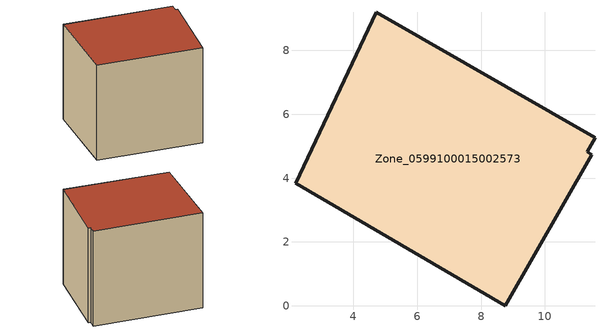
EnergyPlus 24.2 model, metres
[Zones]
Zone_0599100015002573
 floor ground (C_G): 11.32,4.83 11.47,4.73 8.76,0 2.19,3.84 4.72,9.2 11.57,5.27 z0.81
 wall outside (C_F): 4.72,9.2 2.19,3.84 8.76,0 11.47,4.73 11.32,4.83 11.57,5.27 4.72,9.2 z0.81:8.37
 roof outside (C_R): 11.47,4.73 11.32,4.83 11.57,5.27 4.72,9.2 2.19,3.84 8.76,0 z8.37
[BUILDING]
Pand.0599100015002573: North Axis=0; Terrain=City; Loads Convergence Tolerance Value=0.04; Temperature Convergence Tolerance Value=0.4; Solar Distribution=FullExterior; Maximum Number of Warmup Days=25; Minimum Number of Warmup Days=1
[Site:Location]
Rotterdam.The.Hague.AP_ZH_NLD Design_Conditions: Latitude=51.96; Longitude=4.45; Time Zone=1; Elevation=-4.5
[SITE:GROUNDTEMPERATURE:BUILDINGSURFACE]
18, 18, 18, 18, 18, 18, 18, 18, 18, 18, 18, 18
[MATERIAL] Thermal Absorptance=0.9; Solar Absorptance=0.7; Visible Absorptance=0.7
Name | Roughness | Thickness | Conductivity | Density | Specific Heat
G.TI.1946-1964 | MediumSmooth | 0.15 | 1 | 540 | 1210
F.TI.1946-1964 | Rough | 0.3 | 0.857143 | 1920 | 840
R.TI.1946-1964 | MediumRough | 0.2 | 0.277778 | 1500 | 1000
[CONSTRUCTION]
C_G: G.TI.1946-1964
C_F: F.TI.1946-1964
C_R: R.TI.1946-1964
[ZONE]
Zone_0599100015002573: Type=1; Multiplier=1; Ceiling Height=Autocalculate; Volume=Autocalculate; Floor Area=autocalculate; Part of Total Floor Area=Yes
[ZONEINFILTRATION:DESIGNFLOWRATE]
Infil_Zone_0599100015002573: Zone or ZoneList or Space or SpaceList=Zone_0599100015002573; Schedule=AlwaysOn; Design Flow Rate Calculation Method=Flow/Area; Flow Rate per Floor Area=0.003; Constant Term Coefficient=1; Temperature Term Coefficient=0; Velocity Term Coefficient=0; Velocity Squared Term Coefficient=0
[HVACTEMPLATE:ZONE:IDEALLOADSAIRSYSTEM]
Zone_0599100015002573: Maximum Heating Supply Air Temperature=50; Minimum Cooling Supply Air Temperature=13; Maximum Heating Supply Air Humidity Ratio=0.0156; Minimum Cooling Supply Air Humidity Ratio=0.0077; Heating Limit=NoLimit; Cooling Limit=NoLimit; Dehumidification Control Type=ConstantSensibleHeatRatio; Cooling Sensible Heat Ratio=0.7; Dehumidification Setpoint=60; Humidification Control Type=None; Humidification Setpoint=30; Outdoor Air Method=None; Outdoor Air Flow Rate per Person=0.00944; Outdoor Air Flow Rate per Zone Floor Area=0; Outdoor Air Flow Rate per Zone=0; Demand Controlled Ventilation Type=None; Outdoor Air Economizer Type=NoEconomizer; Heat Recovery Type=None; Sensible Heat Recovery Effectiveness=0.7; Latent Heat Recovery Effectiveness=0.65
[ZONECONTROL:THERMOSTAT]
ThermostatControl_Zone_0599100015002573: Zone or ZoneList=Zone_0599100015002573; Control Type Schedule=DualSetpointControlType; Control 1=Thermostat_Zone_0599100015002573; Temperature Difference Between Cutout And Setpoint=0
[THERMOSTATSETPOINT:DUALSETPOINT]
Thermostat_Zone_0599100015002573: Heating Setpoint Temperature Schedule=HeatingSetpoint_Zone_0599100015002573; Cooling Setpoint Temperature Schedule=CoolingSetpoint_Zone_0599100015002573
[SCHEDULE:COMPACT]
HeatingSetpoint_Zone_0599100015002573: Through: 12/31, For: AllDays, Until: 24:00, 21
CoolingSetpoint_Zone_0599100015002573: Through: 12/31, For: AllDays, Until: 24:00, 24
DualSetpointControlType: Through: 12/31, For: AllDays, Until: 24:00, 4
AlwaysOn: Through: 12/31, For: AllDays, Until: 24:00, 1
